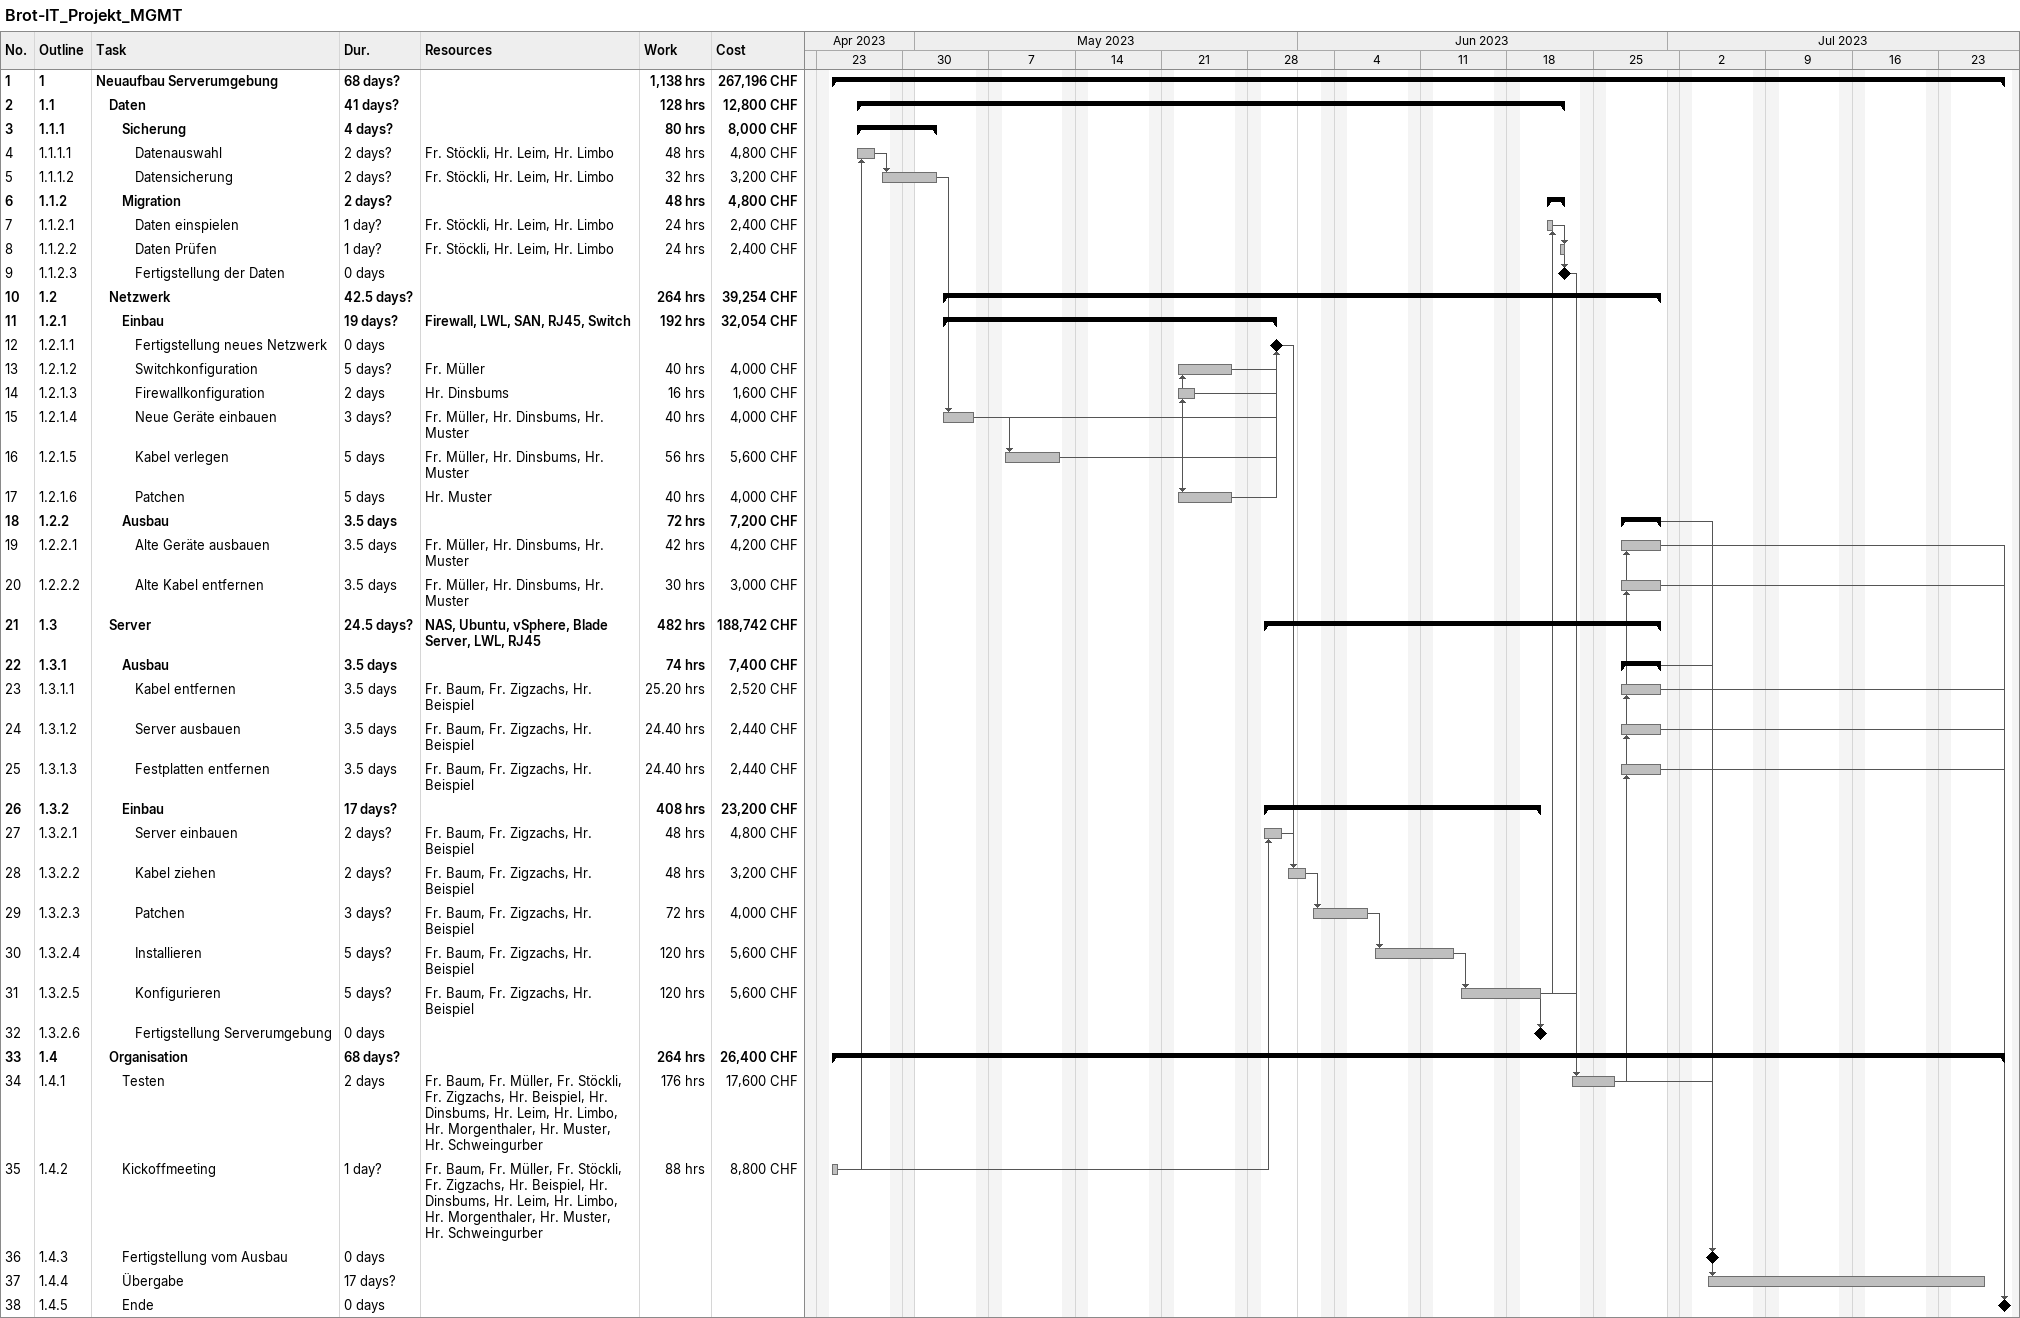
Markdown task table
Brot-IT_Projekt_MGMT

| ID | WBS | Task | Duration | Start | Finish | Predecessors | Resources | Work (h) | Cost (CHF) |
|---|---|---|---|---|---|---|---|---|---|
| 1 | 1 | **Neuaufbau Serverumgebung** | 68d? | 2023-04-24 | 2023-07-28 |  |  | 1138 | 267196 |
| 2 | 1.1 | **Daten** | 41d? | 2023-04-26 | 2023-06-22 |  |  | 128 | 12800 |
| 3 | 1.1.1 | **Sicherung** | 4d? | 2023-04-26 | 2023-05-02 |  |  | 80 | 8000 |
| 4 | 1.1.1.1 | Datenauswahl | 2d? | 2023-04-26 | 2023-04-27 | 35 | Fr. Stöckli, Hr. Leim, Hr. Limbo | 48 | 4800 |
| 5 | 1.1.1.2 | Datensicherung | 2d? | 2023-04-28 | 2023-05-02 | 4 | Fr. Stöckli, Hr. Leim, Hr. Limbo | 32 | 3200 |
| 6 | 1.1.2 | **Migration** | 2d? | 2023-06-21 | 2023-06-22 |  |  | 48 | 4800 |
| 7 | 1.1.2.1 | Daten einspielen | 1d? | 2023-06-21 | 2023-06-21 | 31 | Fr. Stöckli, Hr. Leim, Hr. Limbo | 24 | 2400 |
| 8 | 1.1.2.2 | Daten Prüfen | 1d? | 2023-06-22 | 2023-06-22 | 7 | Fr. Stöckli, Hr. Leim, Hr. Limbo | 24 | 2400 |
| 9 | 1.1.2.3 | Fertigstellung der Daten | 0d | 2023-06-22 | 2023-06-22 | 8 |  |  |  |
| 10 | 1.2 | **Netzwerk** | 42.5d? | 2023-05-03 | 2023-06-30 |  |  | 264 | 39254 |
| 11 | 1.2.1 | **Einbau** | 19d? | 2023-05-03 | 2023-05-30 |  | Firewall, LWL, SAN, RJ45, Switch | 192 | 32054 |
| 12 | 1.2.1.1 | Fertigstellung neues Netzwerk | 0d | 2023-05-30 | 2023-05-30 | 13, 14, 15, 16, 17 |  |  |  |
| 13 | 1.2.1.2 | Switchkonfiguration | 5d? | 2023-05-22 | 2023-05-26 | 16 | Fr. Müller | 40 | 4000 |
| 14 | 1.2.1.3 | Firewallkonfiguration | 2d | 2023-05-22 | 2023-05-23 | 16 | Hr. Dinsbums | 16 | 1600 |
| 15 | 1.2.1.4 | Neue Geräte einbauen | 3d? | 2023-05-03 | 2023-05-05 | 5 | Fr. Müller, Hr. Dinsbums, Hr. Muster | 40 | 4000 |
| 16 | 1.2.1.5 | Kabel verlegen | 5d | 2023-05-08 | 2023-05-12 | 15 | Fr. Müller, Hr. Dinsbums, Hr. Muster | 56 | 5600 |
| 17 | 1.2.1.6 | Patchen | 5d | 2023-05-22 | 2023-05-26 | 16 | Hr. Muster | 40 | 4000 |
| 18 | 1.2.2 | **Ausbau** | 3.5d | 2023-06-27 | 2023-06-30 |  |  | 72 | 7200 |
| 19 | 1.2.2.1 | Alte Geräte ausbauen | 3.5d | 2023-06-27 | 2023-06-30 | 34 | Fr. Müller, Hr. Dinsbums, Hr. Muster | 42 | 4200 |
| 20 | 1.2.2.2 | Alte Kabel entfernen | 3.5d | 2023-06-27 | 2023-06-30 | 34 | Fr. Müller, Hr. Dinsbums, Hr. Muster | 30 | 3000 |
| 21 | 1.3 | **Server** | 24.5d? | 2023-05-29 | 2023-06-30 |  | NAS, Ubuntu, vSphere, Blade Server, LWL, RJ45 | 482 | 188742 |
| 22 | 1.3.1 | **Ausbau** | 3.5d | 2023-06-27 | 2023-06-30 |  |  | 74 | 7400 |
| 23 | 1.3.1.1 | Kabel entfernen | 3.5d | 2023-06-27 | 2023-06-30 | 34 | Fr. Baum, Fr. Zigzachs, Hr. Beispiel | 25.20 | 2520 |
| 24 | 1.3.1.2 | Server ausbauen | 3.5d | 2023-06-27 | 2023-06-30 | 34 | Fr. Baum, Fr. Zigzachs, Hr. Beispiel | 24.40 | 2440 |
| 25 | 1.3.1.3 | Festplatten entfernen | 3.5d | 2023-06-27 | 2023-06-30 | 34 | Fr. Baum, Fr. Zigzachs, Hr. Beispiel | 24.40 | 2440 |
| 26 | 1.3.2 | **Einbau** | 17d? | 2023-05-29 | 2023-06-20 |  |  | 408 | 23200 |
| 27 | 1.3.2.1 | Server einbauen | 2d? | 2023-05-29 | 2023-05-30 | 35 | Fr. Baum, Fr. Zigzachs, Hr. Beispiel | 48 | 4800 |
| 28 | 1.3.2.2 | Kabel ziehen | 2d? | 2023-05-31 | 2023-06-01 | 27, 12 | Fr. Baum, Fr. Zigzachs, Hr. Beispiel | 48 | 3200 |
| 29 | 1.3.2.3 | Patchen | 3d? | 2023-06-02 | 2023-06-06 | 28 | Fr. Baum, Fr. Zigzachs, Hr. Beispiel | 72 | 4000 |
| 30 | 1.3.2.4 | Installieren | 5d? | 2023-06-07 | 2023-06-13 | 29 | Fr. Baum, Fr. Zigzachs, Hr. Beispiel | 120 | 5600 |
| 31 | 1.3.2.5 | Konfigurieren | 5d? | 2023-06-14 | 2023-06-20 | 30 | Fr. Baum, Fr. Zigzachs, Hr. Beispiel | 120 | 5600 |
| 32 | 1.3.2.6 | Fertigstellung Serverumgebung | 0d | 2023-06-20 | 2023-06-20 | 31 |  |  |  |
| 33 | 1.4 | **Organisation** | 68d? | 2023-04-24 | 2023-07-28 |  |  | 264 | 26400 |
| 34 | 1.4.1 | Testen | 2d | 2023-06-23 | 2023-06-26 | 31, 9 | Fr. Baum, Fr. Müller, Fr. Stöckli, Fr. Zigzachs, Hr. Beispiel, Hr. Dinsbums, Hr. Leim, Hr. Limbo, Hr. Morgenthaler, Hr. Muster, Hr. Schweingurber | 176 | 17600 |
| 35 | 1.4.2 | Kickoffmeeting | 1d? | 2023-04-24 | 2023-04-24 |  | Fr. Baum, Fr. Müller, Fr. Stöckli, Fr. Zigzachs, Hr. Beispiel, Hr. Dinsbums, Hr. Leim, Hr. Limbo, Hr. Morgenthaler, Hr. Muster, Hr. Schweingurber | 88 | 8800 |
| 36 | 1.4.3 | Fertigstellung vom Ausbau | 0d | 2023-07-04 | 2023-07-04 | 18, 19, 20, 22, 23, 24, 25 |  |  |  |
| 37 | 1.4.4 | Übergabe | 17d? | 2023-07-04 | 2023-07-26 | 34 |  |  |  |
| 38 | 1.4.5 | Ende | 0d | 2023-07-28 | 2023-07-28 | 19, 20, 23, 24, 25 |  |  |  |
